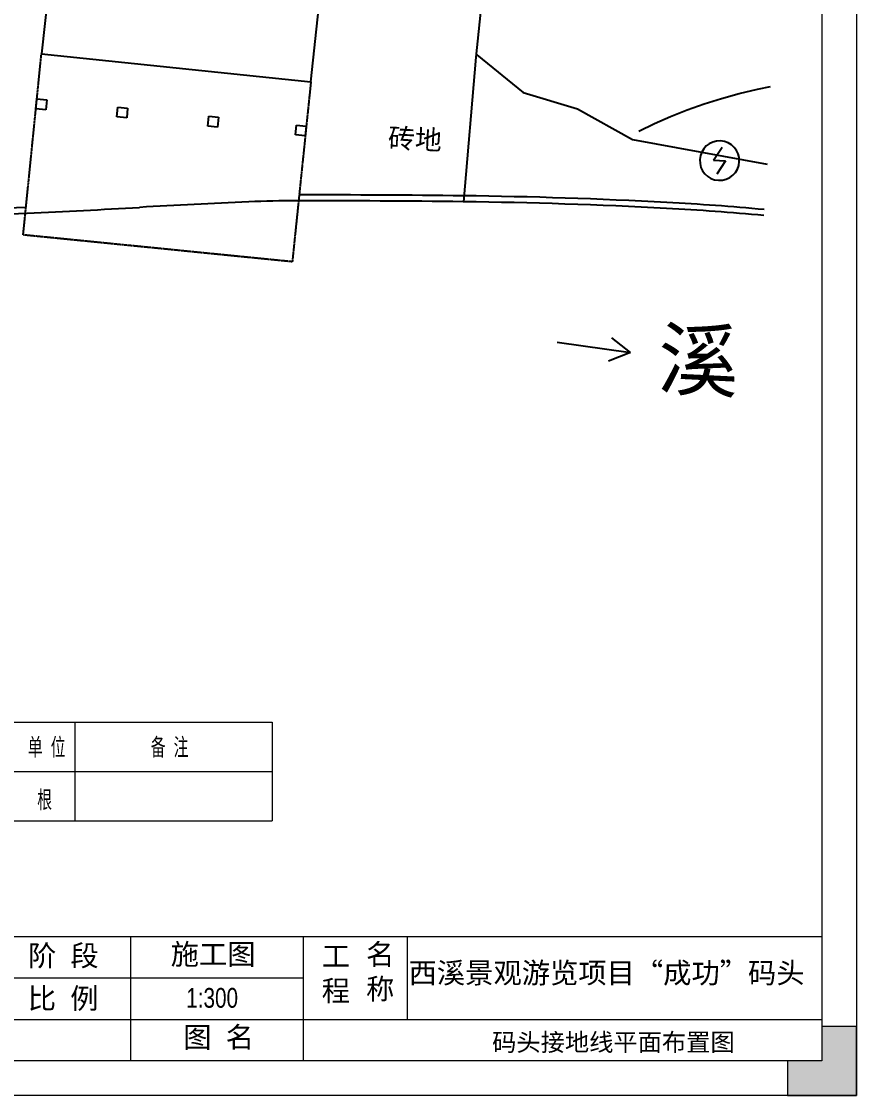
# Model space of a CAD drawing. Header units: millimetres. Extents: x 4 to 2106212, y -117026 to 198097.
# Drawn here: x 1295200 to 1337465, y -117026 to -62681 of the extents above; entities that cross this region are included whole.
import ezdxf
from ezdxf.enums import TextEntityAlignment as Align

# ---------------------------------------------------------------- set-up
doc = ezdxf.new("R2010")
doc.units = ezdxf.units.MM
doc.linetypes.add('X32', pattern=[1.5, 1, -0.5])
doc.layers.add('图框', color=7, linetype='Continuous', lineweight=13)
doc.layers.add('文本', color=3, linetype='Continuous', lineweight=13)
doc.layers.add('粗实线', color=7, linetype='Continuous')
doc.styles.add('Arial', font='arial.ttf')
doc.styles.add('hztxt', font='ros1.shx', dxfattribs={"width": 0.8, "bigfont": 'hztxt.shx'})
doc.styles.get("Standard").update_dxf_attribs({"font": 'arial.ttf'})
doc.styles.add('宋体', font='')
doc.styles.get('宋体').set_extended_font_data('SimSun')
doc.linetypes.add('10422', pattern='A,2,[150,AAA.SHX,S=1,R=0,X=0,Y=1],2,[177,AAA.SHX,S=1,R=0,X=0,Y=0.8],1e-09', length=4)
doc.linetypes.add('444', pattern='A,4.5,[145,AAA.SHX,S=1,R=0,X=0,Y=1],4.5,-0.5,[146,AAA.SHX,S=1,R=0,X=0,Y=0],-0.5', length=10)

# ---------------------------------------------------------------- blocks, each defined once
blk = doc.blocks.new('GW-TK')
at = {"layer": '图框', "linetype": 'Continuous', "lineweight": 0}
h = blk.add_hatch(color=256, dxfattribs=at)
h.dxf.hatch_style = 1
h.paths.add_polyline_path([(927603.55, 464418.01), (927603.55, 464428.01), (927598.55, 464428.01), (927598.55, 464423.01), (927593.55, 464423.01), (927593.55, 464418.01)])
at = {"layer": '图框', "linetype": 'Continuous'}
for p, q in [((927498.55, 464441.02), (927498.55, 464423.01)), ((927523.55, 464441.02), (927523.55, 464423.01)), ((927538.55, 464441.02), (927538.55, 464429.01)), ((927383.55, 464435.01), (927523.55, 464435.01)), ((927383.55, 464429.01), (927598.55, 464429.01))]:
    blk.add_line(p, q, dxfattribs=at)
at = {"layer": '图框'}
for points in [[(927183.55, 464715.01), (927603.55, 464715.01), (927603.55, 464418.01), (927183.55, 464418.01)], [(927188.55, 464710.01), (927598.55, 464710.01), (927598.55, 464423.01), (927188.55, 464423.01)]]:
    blk.add_lwpolyline(points, close=True, dxfattribs=at)
at = {"layer": '图框', "linetype": 'Continuous'}
blk.add_lwpolyline([(927383.55, 464441.02), (927598.55, 464441.02)], dxfattribs=at)
at = {"layer": '图框', "linetype": 'Continuous', "lineweight": 0}
blk.add_lwpolyline([(927598.55, 464428.01), (927598.55, 464423.01), (927593.55, 464423.01), (927593.55, 464418.01), (927603.55, 464418.01), (927603.55, 464428.01)], close=True, dxfattribs=at)
at = {"layer": '图框', "linetype": 'Continuous', "char_height": 3, "attachment_point": 1}
for s, width, insert in [('{\\fSimSun|b0|i0|c134|p2;阶 段}', 17.4775, (927483.73, 464439.73)), ('{\\fSimSun|b0|i0|c134|p2;工 程}', 5.2119, (927526.21, 464439.66)), ('{\\fSimSun|b0|i0|c134|p2;名 称}', 5.2119, (927532.62, 464439.93)), ('{\\fSimSun|b0|i0|c134|p2;比 例}', 10.9146, (927483.71, 464433.55)), ('{\\fSimSun|b0|i0|c134|p2;图 名}', 12.066, (927506.19, 464427.94))]:
    blk.add_mtext_dynamic_manual_height_columns(s, width=width, gutter_width=17.5, heights=[0], dxfattribs=dict(at, insert=insert))
at = {"layer": '图框', "color": 3, "linetype": 'Continuous', "char_height": 3, "attachment_point": 1}
for s, width, insert in [('\\pt9;{\\fSimSun|b0|i0|c134|p2;施工图}', 18.6303, (927504.36, 464439.94)), ('\\pt9;{\\fSimSun|b0|i0|c134|p2;西溪景观游览项目“成功”码头}', 60.0149, (927538.77, 464437.24))]:
    blk.add_mtext_dynamic_manual_height_columns(s, width=width, gutter_width=17.5, heights=[0], dxfattribs=dict(at, insert=insert))
blk = doc.blocks.new('jytkjyk')
at = {"layer": '粗实线', "color": 252}
for p, q in [((552744, 154850), (551106, 139068)), ((551160, 139178), (553494, 137282)), ((551106, 139068), (550470, 131750)), ((553494, 137282), (556240, 136458)), ((556240, 136458), (559025, 134901)), ((559025, 134901), (565840, 133648)), ((563138, 133847, 100000), (563571, 134519, 100000)), ((563138, 133847, 100000), (563738, 133818, 100000)), ((563738, 133818, 100000), (563304, 133145, 100000))]:
    blk.add_line(p, q, dxfattribs=at)
at = {"layer": '粗实线', "color": 252, "linetype": 'Continuous'}
for p, q in [((529528, 143049), (529116, 139230)), ((542754, 137819), (543159, 141576)), ((529116, 139230), (542754, 137819)), ((565358, 137448, 13000), (566017, 137583, 13000)), ((528836, 136455, 13551), (528886, 136952, 13551)), ((528886, 136952, 13551), (529384, 136902, 13551)), ((562661, 136705, 13000), (563540, 136981, 13000)), ((563540, 136981, 13000), (564439, 137228, 13000)), ((564439, 137228, 13000), (565358, 137448, 13000)), ((529333, 136404, 13551), (528836, 136455, 13551)), ((529384, 136902, 13551), (529333, 136404, 13551)), ((532932, 136042, 13551), (532982, 136539, 13551)), ((532982, 136539, 13551), (533480, 136489, 13551)), ((533480, 136489, 13551), (533430, 135992, 13551)), ((561802, 136402, 13000), (562661, 136705, 13000)), ((533430, 135992, 13551), (532932, 136042, 13551)), ((537538, 135578, 13551), (537588, 136075, 13551)), ((537588, 136075, 13551), (538085, 136025, 13551)), ((538085, 136025, 13551), (538035, 135528, 13551)), ((560145, 135712, 13000), (560963, 136071, 13000)), ((560963, 136071, 13000), (561802, 136402, 13000)), ((538035, 135528, 13551), (537538, 135578, 13551)), ((541973, 135131, 13551), (542023, 135629, 13551)), ((542023, 135629, 13551), (542520, 135579, 13551)), ((542520, 135579, 13551), (542470, 135081, 13551)), ((559346, 135325, 13000), (560145, 135712, 13000)), ((542470, 135081, 13551), (541973, 135131, 13551)), ((555214, 124652, 100000), (558926, 124125, 100000)), ((558926, 124125, 100000), (557982, 124865, 100000)), ((558926, 124125, 100000), (557813, 123677, 100000))]:
    blk.add_line(p, q, dxfattribs=at)
at = {"layer": '粗实线', "color": 252, "linetype": 'X32'}
for p, q in [((528193, 130070), (529116, 139230)), ((542753, 137818), (541811, 128712)), ((541811, 128712), (528193, 130070))]:
    blk.add_line(p, q, dxfattribs=at)
at = {"layer": '粗实线', "color": 252, "linetype": '444'}
for centre, radius, start, end in [((542414, -548753), 680850, 89.321781, 90.021278), ((547536, -116057), 248124, 86.94216, 89.32178), ((554044, 5762), 126131, 84.70045, 86.94216), ((374450, 3658298), 3530179, 272.3842, 272.497756)]:
    blk.add_arc(centre, radius, start, end, dxfattribs=at)
at = {"layer": '粗实线', "color": 252, "linetype": '10422'}
for centre, radius, start, end in [((556251, -252980), 385084, 92.47654, 93.30004), ((542081, 74632), 57165, 90.0306, 92.4765), ((542414, -548753), 680550, 89.32178, 90.030621), ((547536, -116057), 247824, 86.94216, 89.32178), ((374450, 3658298), 3530479, 272.3842, 272.499215), ((510643, 537987), 407197, 272.49922, 273.30004), ((554044, 5762), 125831, 84.69653, 86.94216)]:
    blk.add_arc(centre, radius, start, end, dxfattribs=at)
at = {"layer": '粗实线', "color": 252}
blk.add_ellipse((563438, 133832, 100000), major_axis=(741, 671), ratio=1, start_param=5.497787, end_param=11.780972, dxfattribs=at)
at = {"layer": '粗实线', "color": 252, "linetype": 'Continuous', "style": '宋体'}
blk.add_text('砖地', height=1000, rotation=357.1643, dxfattribs=at).set_placement((548023, 134924, 100000), align=Align.MIDDLE_CENTER)
blk.add_text('溪', height=3000, rotation=357.1643, dxfattribs=at).set_placement((562382, 123781, 100000), align=Align.MIDDLE)

msp = doc.modelspace()

# ---------------------------------------------------------------- linework, layer by layer
at = {"layer": '文本', "color": 7, "linetype": 'ByBlock', "lineweight": 5}
for p, q in [((1297894.7196, -98130.5612), (1297894.7196, -103130.5539)), ((1307895.1978, -98130.5612), (1307895.1978, -103130.5539)), ((1307895.1978, -98130.5612), (1307895.1978, -103130.5539)), ((1307895.1978, -98219.5661), (1307895.1978, -103130.5539))]:
    msp.add_line(p, q, dxfattribs=at)
at = {"layer": '文本', "color": 7, "linetype": 'ByBlock', "lineweight": 5, "flags": 128}
for points in [[(1266895.189, -103130.5539), (1266895.189, -98130.5612), (1307895.1978, -98130.5612), (1307895.1978, -103130.5539)], [(1266895.189, -100630.5575), (1307895.1978, -100630.5575)], [(1266895.189, -103130.5539), (1307895.1978, -103130.5539)], [(1266895.189, -103130.5539), (1307895.1978, -103130.5539)]]:
    msp.add_lwpolyline(points, dxfattribs=at)

# ---------------------------------------------------------------- block references
at = {"xscale": 350, "yscale": 350, "zscale": 350}
msp.add_blockref('GW-TK', (-323323776.7127, -162663329.3938), dxfattribs=at)
msp.add_blockref('jytkjyk', (767094.264, -203551.8445))

# ---------------------------------------------------------------- texts
at = {"layer": '文本', "color": 7, "linetype": 'ByBlock', "lineweight": 5, "style": 'hztxt', "width": 0.75}
for s, p in [('单 位', (1295521.193, -99927.0643)), ('备 注', (1301742.0852, -99927.0643))]:
    msp.add_text(s, height=1000, rotation=0.00000001, dxfattribs=at).set_placement(p)
msp.add_text('根', height=1000, rotation=0.00000001, dxfattribs=at).set_placement((1296371.1143, -102037.0606), align=Align.MIDDLE)
at = {"layer": '文本', "style": 'Arial', "width": 0.75}
msp.add_text('1:300', height=1000, dxfattribs=at).set_placement((1303539.5205, -112883.3317), align=Align.BOTTOM_LEFT)
at = {"layer": '文本', "color": 7, "style": 'Arial'}
msp.add_text('码头接地线平面布置图', height=900, dxfattribs=at).set_placement((1319022.4115, -114328.0313), align=Align.MIDDLE_LEFT)

doc.saveas('drawing.dxf')
